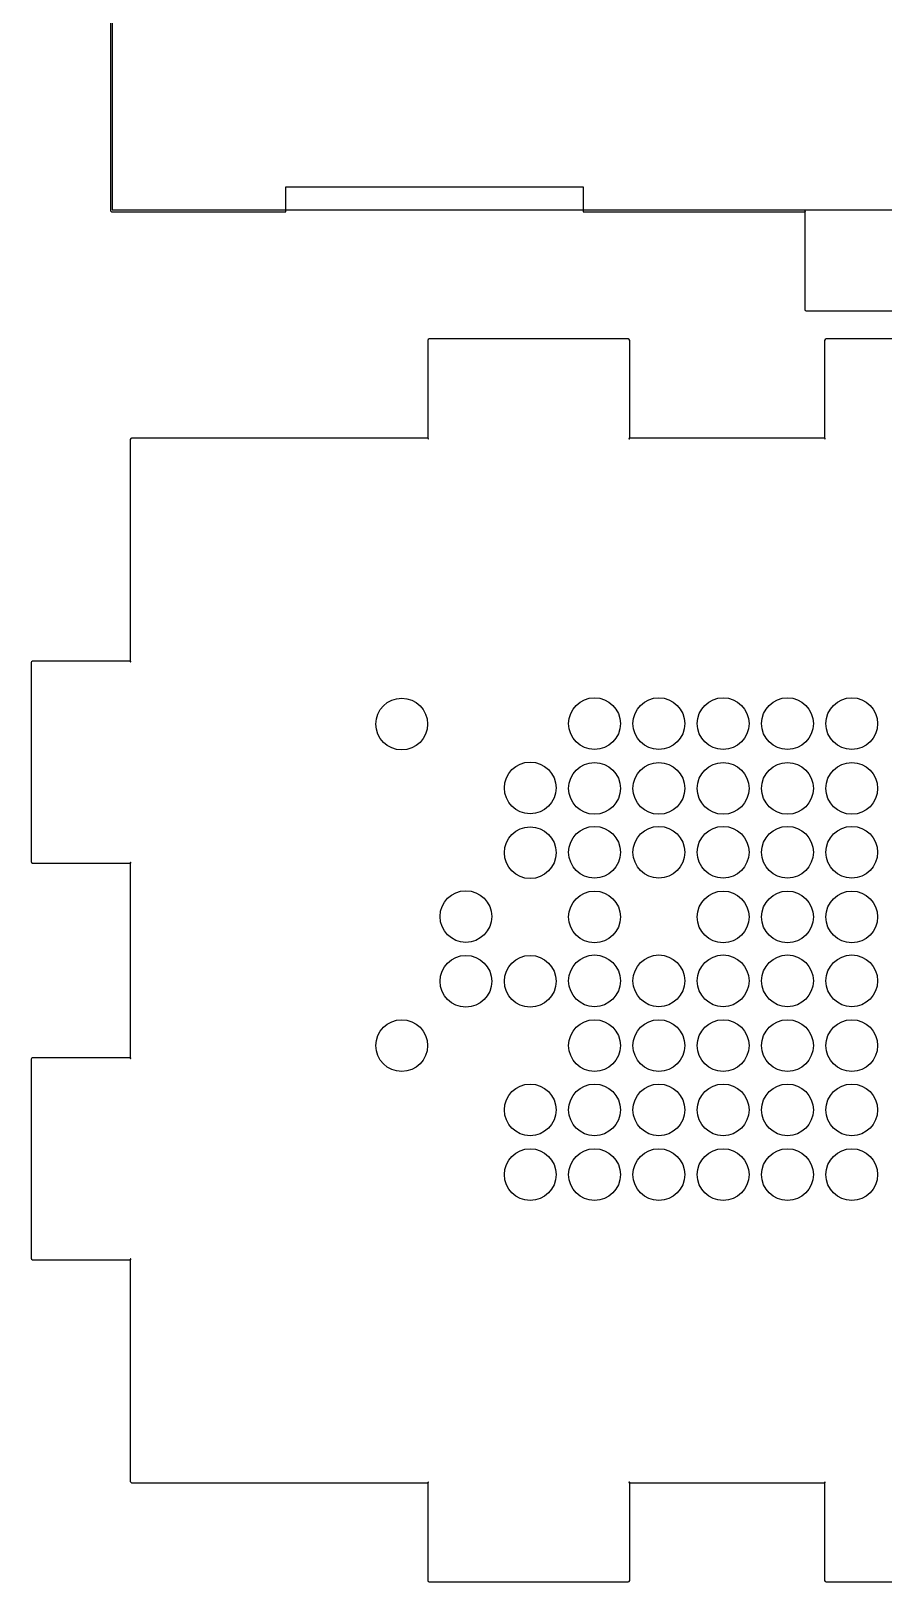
# Model space of a CAD drawing. Extents: x -34 to 366, y 525 to 825.
# Drawn here: x 17.9 to 52.3, y 637.5 to 700.1 of the extents above; entities that cross this region are included whole.
import ezdxf

# ---------------------------------------------------------------- set-up
doc = ezdxf.new("R2010")
doc.units = 0
doc.header["$MEASUREMENT"] = 0
doc.layers.add('CUT', color=30, linetype='CONTINUOUS')
doc.layers.add('ETCH', color=96, linetype='CONTINUOUS')

msp = doc.modelspace()

# ---------------------------------------------------------------- linework, layer by layer
at = {"layer": 'CUT', "color": 0}
for p, q in [((21.069, 701.79), (21.069, 692.861)), ((28.14, 692.79), (28.14, 693.79)), ((28.14, 693.79), (40.14, 693.79)), ((40.14, 693.79), (40.14, 692.79)), ((21.069, 692.861), (21.069, 692.848)), ((21.069, 692.848), (21.089, 692.811)), ((21.089, 692.811), (21.127, 692.79)), ((21.127, 692.79), (21.139, 692.79)), ((21.139, 692.79), (28.14, 692.79)), ((40.14, 692.79), (41.209, 692.79)), ((41.2, 692.79), (41.209, 692.79)), ((41.209, 692.79), (49.069, 692.79)), ((49.079, 692.821), (49.069, 692.798)), ((49.069, 692.798), (49.069, 692.79)), ((49.069, 692.79), (49.076, 692.79)), ((49.069, 692.79), (49.069, 688.86)), ((49.076, 692.79), (49.098, 692.801)), ((49.094, 692.818), (49.079, 692.821)), ((49.098, 692.801), (49.094, 692.818)), ((49.069, 688.86), (49.069, 688.848)), ((49.069, 688.848), (49.088, 688.81)), ((49.088, 688.81), (49.125, 688.79)), ((49.125, 688.79), (49.138, 688.79)), ((49.138, 688.79), (57.139, 688.79)), ((33.891, 687.639), (33.87, 687.602)), ((33.87, 687.602), (33.87, 687.589)), ((33.87, 687.589), (33.87, 683.659)), ((33.928, 687.659), (33.891, 687.639)), ((33.94, 687.659), (33.928, 687.659)), ((41.939, 687.659), (33.94, 687.659)), ((41.952, 687.659), (41.939, 687.659)), ((41.989, 687.639), (41.952, 687.659)), ((42.01, 687.602), (41.989, 687.639)), ((42.01, 687.589), (42.01, 687.602)), ((42.01, 683.659), (42.01, 687.589)), ((49.891, 687.639), (49.87, 687.602)), ((49.87, 687.602), (49.87, 687.589)), ((49.87, 687.589), (49.87, 683.659)), ((49.928, 687.659), (49.891, 687.639)), ((49.94, 687.659), (49.928, 687.659)), ((57.94, 687.659), (49.94, 687.659)), ((21.89, 683.639), (21.87, 683.602)), ((21.87, 683.602), (21.87, 683.589)), ((21.87, 683.589), (21.87, 674.659)), ((21.928, 683.659), (21.89, 683.639)), ((21.94, 683.659), (21.928, 683.659)), ((33.87, 683.659), (21.94, 683.659)), ((33.87, 683.659), (33.87, 683.652)), ((33.877, 683.659), (33.87, 683.659)), ((33.87, 683.652), (33.88, 683.631)), ((33.899, 683.65), (33.877, 683.659)), ((33.88, 683.631), (33.896, 683.633)), ((33.896, 683.633), (33.899, 683.65)), ((42.002, 683.659), (41.98, 683.65)), ((41.98, 683.65), (41.982, 683.633)), ((41.982, 683.633), (41.999, 683.631)), ((41.999, 683.631), (42.01, 683.652)), ((42.01, 683.659), (42.002, 683.659)), ((49.87, 683.659), (42.01, 683.659)), ((42.01, 683.652), (42.01, 683.659)), ((49.87, 683.659), (49.87, 683.652)), ((49.877, 683.659), (49.87, 683.659)), ((49.87, 683.652), (49.88, 683.631)), ((49.899, 683.65), (49.877, 683.659)), ((49.88, 683.631), (49.896, 683.633)), ((49.896, 683.633), (49.899, 683.65)), ((17.89, 674.639), (17.871, 674.602)), ((17.871, 674.602), (17.871, 674.589)), ((17.871, 674.589), (17.871, 666.588)), ((17.927, 674.659), (17.89, 674.639)), ((17.94, 674.659), (17.927, 674.659)), ((21.87, 674.659), (17.94, 674.659)), ((21.87, 674.659), (21.87, 674.652)), ((21.877, 674.659), (21.87, 674.659)), ((21.87, 674.652), (21.879, 674.63)), ((21.899, 674.65), (21.877, 674.659)), ((21.879, 674.63), (21.896, 674.633)), ((21.896, 674.633), (21.899, 674.65)), ((17.871, 666.588), (17.871, 666.577)), ((17.871, 666.577), (17.89, 666.54)), ((17.89, 666.54), (17.927, 666.519)), ((17.927, 666.519), (17.94, 666.519)), ((17.94, 666.519), (21.87, 666.519)), ((21.879, 666.55), (21.87, 666.528)), ((21.87, 666.528), (21.87, 666.519)), ((21.87, 666.519), (21.877, 666.519)), ((21.87, 666.519), (21.87, 658.659)), ((21.877, 666.519), (21.899, 666.53)), ((21.896, 666.546), (21.879, 666.55)), ((21.899, 666.53), (21.896, 666.546)), ((17.89, 658.638), (17.871, 658.601)), ((17.871, 658.601), (17.871, 658.589)), ((17.871, 658.589), (17.871, 650.59)), ((17.927, 658.659), (17.89, 658.638)), ((17.94, 658.659), (17.927, 658.659)), ((21.87, 658.659), (17.94, 658.659)), ((21.87, 658.659), (21.87, 658.652)), ((21.877, 658.659), (21.87, 658.659)), ((21.87, 658.652), (21.879, 658.63)), ((21.899, 658.649), (21.877, 658.659)), ((21.879, 658.63), (21.896, 658.633)), ((21.896, 658.633), (21.899, 658.649)), ((17.871, 650.59), (17.871, 650.577)), ((17.871, 650.577), (17.89, 650.54)), ((17.89, 650.54), (17.927, 650.519)), ((17.927, 650.519), (17.94, 650.519)), ((17.94, 650.519), (21.87, 650.519)), ((21.879, 650.549), (21.87, 650.528)), ((21.87, 650.528), (21.87, 650.519)), ((21.87, 650.519), (21.877, 650.519)), ((21.87, 650.519), (21.87, 641.59)), ((21.877, 650.519), (21.899, 650.53)), ((21.896, 650.547), (21.879, 650.549)), ((21.899, 650.53), (21.896, 650.547)), ((21.87, 641.59), (21.87, 641.577)), ((21.87, 641.577), (21.89, 641.54)), ((21.89, 641.54), (21.928, 641.519)), ((21.928, 641.519), (21.94, 641.519)), ((21.94, 641.519), (33.87, 641.519)), ((33.88, 641.55), (33.87, 641.527)), ((33.87, 641.527), (33.87, 641.519)), ((33.87, 641.519), (33.877, 641.519)), ((33.87, 641.519), (33.87, 637.589)), ((33.877, 641.519), (33.899, 641.53)), ((33.896, 641.547), (33.88, 641.55)), ((33.899, 641.53), (33.896, 641.547)), ((41.982, 641.547), (41.98, 641.53)), ((41.98, 641.53), (42.002, 641.519)), ((41.999, 641.55), (41.982, 641.547)), ((42.01, 641.527), (41.999, 641.55)), ((42.002, 641.519), (42.01, 641.519)), ((42.01, 641.519), (42.01, 641.527)), ((42.01, 637.589), (42.01, 641.519)), ((42.01, 641.519), (49.87, 641.519)), ((49.88, 641.55), (49.87, 641.527)), ((49.87, 641.527), (49.87, 641.519)), ((49.87, 641.519), (49.877, 641.519)), ((49.87, 641.519), (49.87, 637.589)), ((49.877, 641.519), (49.899, 641.53)), ((49.896, 641.547), (49.88, 641.55)), ((49.899, 641.53), (49.896, 641.547)), ((33.87, 637.589), (33.87, 637.577)), ((33.87, 637.577), (33.891, 637.539)), ((33.891, 637.539), (33.928, 637.519)), ((33.928, 637.519), (33.94, 637.519)), ((33.94, 637.519), (41.939, 637.519)), ((41.939, 637.519), (41.952, 637.519)), ((41.952, 637.519), (41.989, 637.539)), ((41.989, 637.539), (42.01, 637.577)), ((42.01, 637.577), (42.01, 637.589)), ((49.87, 637.589), (49.87, 637.577)), ((49.87, 637.577), (49.891, 637.539)), ((49.891, 637.539), (49.928, 637.519)), ((49.928, 637.519), (49.94, 637.519)), ((49.94, 637.519), (57.94, 637.519))]:
    msp.add_line(p, q, dxfattribs=at)
at = {"layer": 'ETCH'}
for p, q in [((21.139, 734.861), (21.139, 692.861)), ((21.139, 692.861), (133.139, 692.861))]:
    msp.add_line(p, q, dxfattribs=at)
for centre in [(32.82, 672.124), (40.593, 672.142), (43.186, 672.142), (45.78, 672.142), (48.374, 672.142), (50.967, 672.142), (37.999, 669.549), (40.593, 669.53), (43.186, 669.53), (45.78, 669.53), (48.374, 669.53), (50.967, 669.53), (37.999, 666.936), (40.593, 666.955), (43.186, 666.955), (45.78, 666.955), (48.374, 666.955), (50.967, 666.955), (35.405, 664.361), (40.593, 664.343), (45.78, 664.343), (48.374, 664.343), (50.967, 664.343), (35.405, 661.749), (37.999, 661.749), (40.593, 661.767), (43.186, 661.767), (45.78, 661.767), (48.374, 661.767), (50.967, 661.767), (32.82, 659.155), (40.593, 659.155), (43.186, 659.155), (45.78, 659.155), (48.374, 659.155), (50.967, 659.155), (37.999, 656.562), (40.593, 656.562), (43.186, 656.562), (45.78, 656.562), (48.374, 656.562), (50.967, 656.562), (37.999, 653.95), (40.593, 653.95), (43.186, 653.95), (45.78, 653.95), (48.374, 653.95), (50.967, 653.95)]:
    msp.add_circle(centre, 1.043, dxfattribs=at)

doc.saveas('drawing.dxf')
